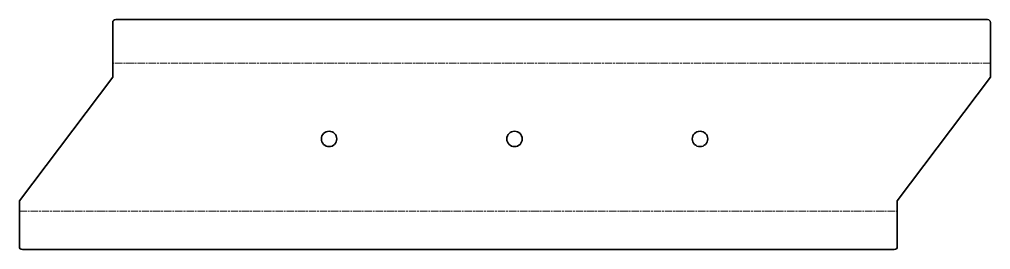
# Model space of a CAD drawing. Header units: millimetres. Extents: x 0 to 314, y 0 to 74.
import ezdxf

# ---------------------------------------------------------------- set-up
doc = ezdxf.new("R2010")
doc.units = ezdxf.units.MM
doc.linetypes.add('Chain', pattern=[13.68, 9.12, -1.14, 2.28, -1.14])
doc.layers.add('SIMUMAK Bend Centerline (ISO)', color=7, linetype='Chain', lineweight=9)
doc.layers.add('SIMUMAK Visible (ISO)', color=7, linetype='Continuous', lineweight=35)

# ---------------------------------------------------------------- blocks, each defined once
blk = doc.blocks.new('SIL-026-CTRL-01_Sheet_8_SIL-026-CTRL-01 (Desplegada)')
at = {"layer": 'SIMUMAK Bend Centerline (ISO)', "ltscale": 0.263158}
for p, q in [((157.09, 23.09), (-126.91, 23.09)), ((-157.09, -24.83), (126.91, -24.83))]:
    blk.add_line(p, q, dxfattribs=at)
at = {"layer": 'SIMUMAK Visible (ISO)'}
for p, q in [((-126.91, 18.57), (-126.91, 36.22)), ((156.09, 37.22), (-125.91, 37.22)), ((157.09, 18.57), (157.09, 36.22)), ((-157.09, -21.43), (-126.91, 18.57)), ((157.09, 18.57), (126.91, -21.43)), ((-157.09, -21.43), (-157.09, -36.22)), ((126.91, -21.43), (126.91, -36.22)), ((-156.09, -37.22), (125.91, -37.22))]:
    blk.add_line(p, q, dxfattribs=at)
for centre in [(-56.91, -1.43), (3.09, -1.43), (63.09, -1.43)]:
    blk.add_circle(centre, 2.5, dxfattribs=at)
at = {"layer": 'SIMUMAK Visible (ISO)', "extrusion": (0, 0, -1)}
for centre, start, end in [((125.91, 36.22), 360, 90), ((-156.09, 36.22), 90, 180), ((156.09, -36.22), 270, 0), ((-125.91, -36.22), 180, 270)]:
    blk.add_arc(centre, 1, start, end, dxfattribs=at)

msp = doc.modelspace()

# ---------------------------------------------------------------- block references
msp.add_blockref('SIL-026-CTRL-01_Sheet_8_SIL-026-CTRL-01 (Desplegada)', (157.09, 37.22))

doc.saveas('drawing.dxf')
